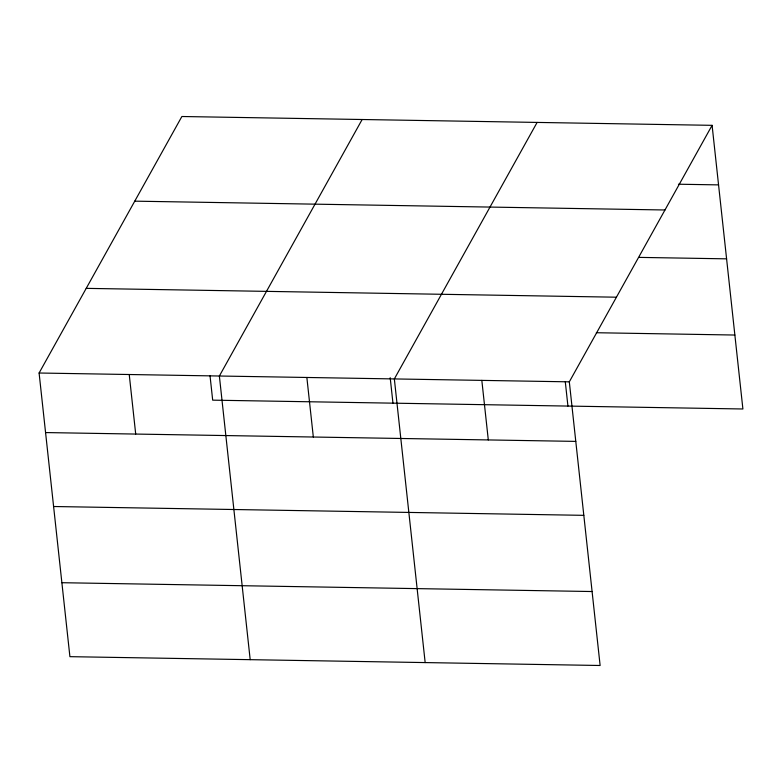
<?xml version="1.0" encoding="UTF-8"?>
<svg xmlns="http://www.w3.org/2000/svg" width="782" height="782" viewBox="0 0 782 782"><rect width="100%" height="100%" fill="white"/><g stroke="black" fill="none" stroke-linecap="round" stroke-linejoin="round"><path stroke-width="1.17" d="M712.089 125.335L569.316 381.841L600.126 665.492L69.911 656.665L39.1 373.014L181.874 116.508L712.089 125.335L742.9 408.986L212.684 400.159L210.045 375.907M362.144 119.509L219.371 376.015L250.191 659.666M537.117 122.422L394.343 378.928L425.164 662.579M678.453 184.22L718.55 184.884M134.758 201.16L664.974 209.987M639.099 257.386L726.586 258.842M86.216 288.363L616.431 297.199M596.343 332.731L734.865 335.038M39.1 373.014L569.316 381.841M45.571 432.563L575.787 441.39M53.606 506.511L583.822 515.338M61.876 582.707L592.101 591.534M565.298 381.831L567.928 406.073M481.829 380.384L488.3 439.934M390.189 377.696L392.955 403.16M306.857 377.471L313.328 437.021M129.235 374.51L135.706 434.059"/></g></svg>
